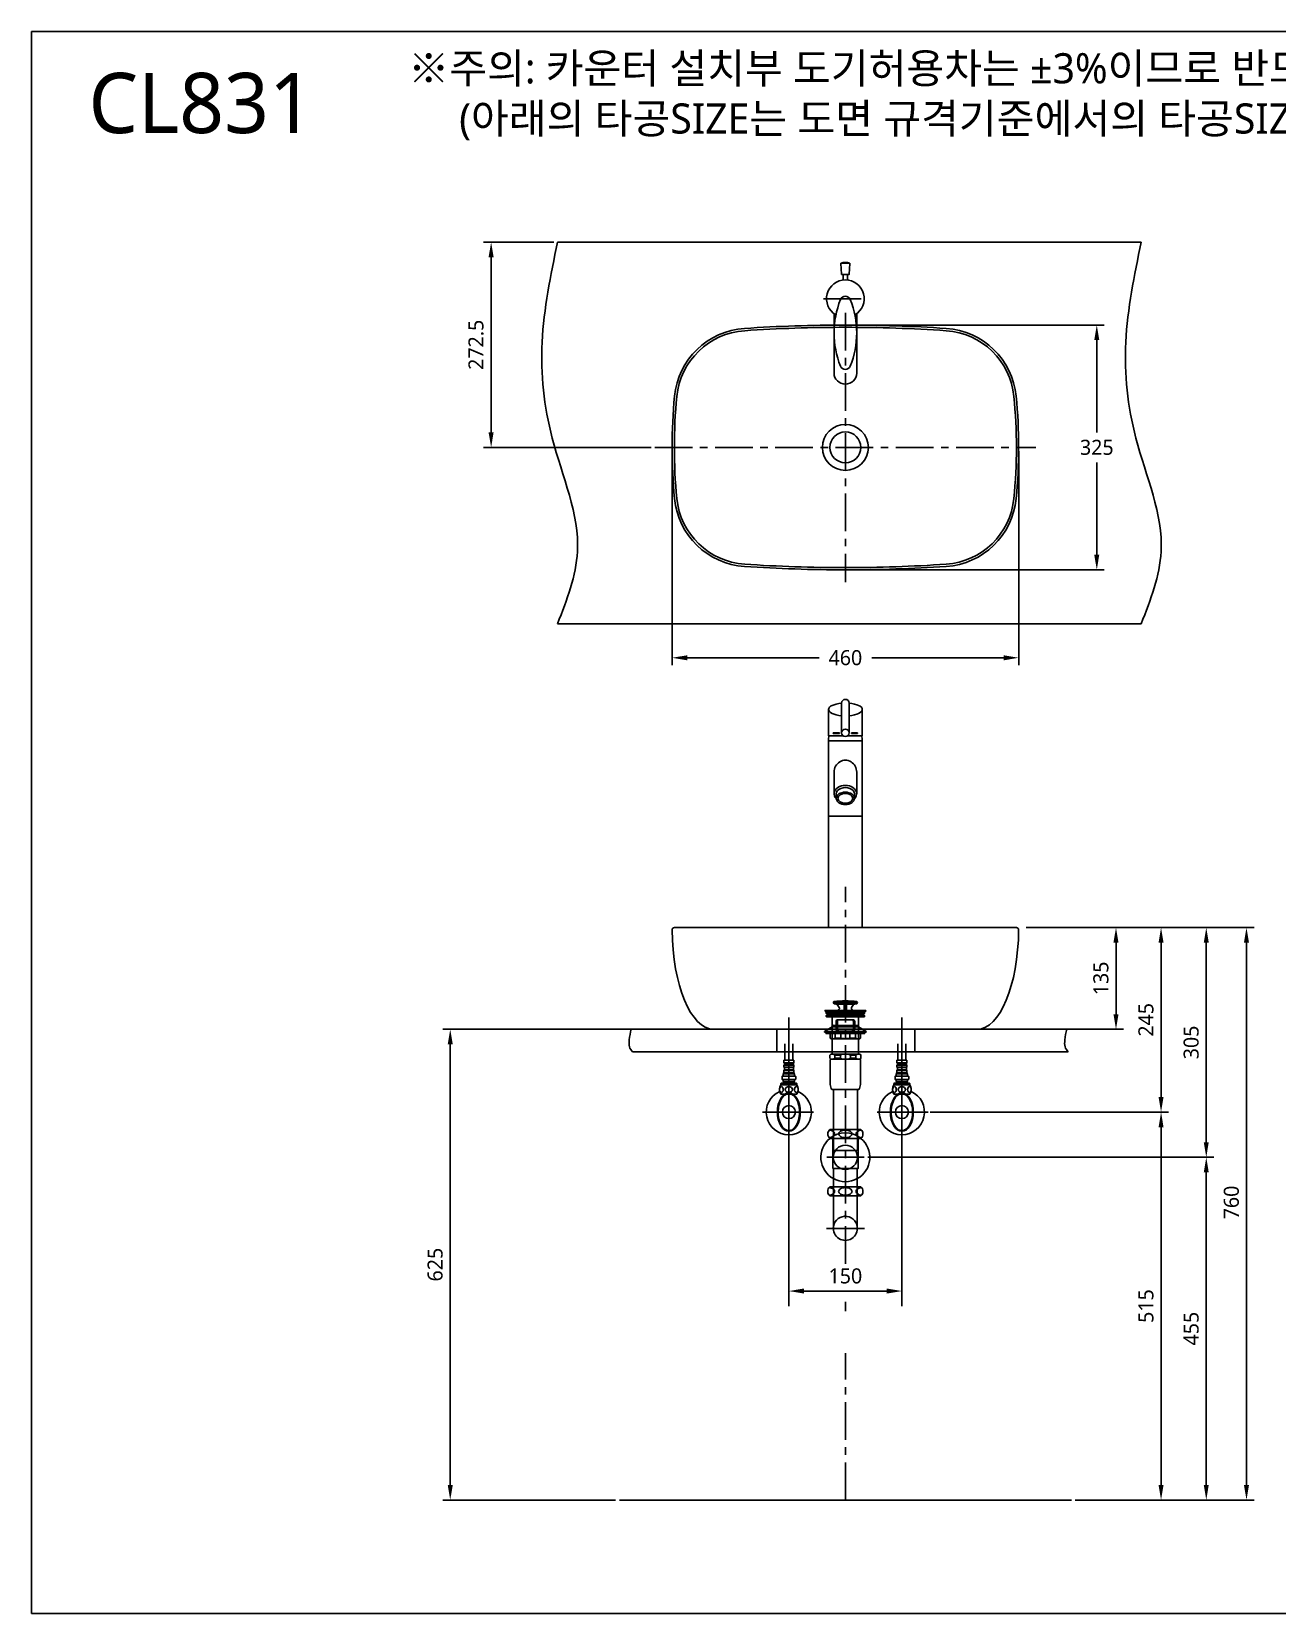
# Model space of a CAD drawing. Extents: x 0 to 3100, y 0 to 2100.
# Drawn here: x 0 to 1653, y 0 to 2100 of the extents above; entities that cross this region are included whole.
import ezdxf

# ---------------------------------------------------------------- set-up
doc = ezdxf.new("R2010")
doc.units = 0
doc.header["$LTSCALE"] = 20
doc.header["$MEASUREMENT"] = 0
doc.linetypes.add('CENTER', pattern=[2, 1.25, -0.25, 0.25, -0.25])
doc.layers.get('0').update_dxf_attribs({"linetype": 'CONTINUOUS'})
doc.layers.get('DEFPOINTS').update_dxf_attribs({"linetype": 'CONTINUOUS'})
for name, color, linetype in [('1', 1, 'CONTINUOUS'), ('3', 3, 'CONTINUOUS'), ('4', 4, 'CONTINUOUS'), ('5', 5, 'CONTINUOUS'), ('6', 6, 'CONTINUOUS'), ('7', 7, 'CONTINUOUS'), ('CENTER', 2, 'CENTER'), ('D', 2, 'CONTINUOUS'), ('DWG', 7, 'CONTINUOUS')]:
    doc.layers.add(name, color=color, linetype=linetype)
doc.styles.add('GHS', font='romans', dxfattribs={"bigfont": 'ghs'})
doc.styles.get("Standard").update_dxf_attribs({"font": 'NanumGothic.ttf'})
doc.dimstyles.get("Standard").update_dxf_attribs({"dimtxt": 2.5, "dimasz": 2, "dimexe": 2, "dimexo": 1, "dimgap": 1.5, "dimtad": 1, "dimdec": 0, "dimlfac": 10, "dimrnd": 0.5, "dimzin": 0, "dimdsep": 46, "dimtxsty": 'Standard', "dimcen": 0, "dimclrt": 2, "dimadec": 0, "dimazin": 0, "dimtfac": 1, "dimtdec": 0, "dimtmove": 0, "dimatfit": 3, "dimfxl": 1, "dimtolj": 1, "dimtzin": 0, "dimarcsym": 0})
doc.dimstyles.new('Standard$0', dxfattribs={"dimtxt": 0.18, "dimasz": 0.18, "dimexe": 0.18, "dimexo": 0.0625, "dimgap": 0.09, "dimtad": 0, "dimtih": 1, "dimtoh": 1, "dimdec": 4, "dimzin": 0, "dimdsep": 46, "dimtxsty": 'Standard', "dimcen": 0.09, "dimadec": 0, "dimazin": 0, "dimtfac": 1, "dimtdec": 4, "dimtofl": 0, "dimtmove": 0, "dimatfit": 3, "dimfxl": 1, "dimtolj": 1, "dimtzin": 0, "dimarcsym": 0})

# ---------------------------------------------------------------- blocks, each defined once
blk = doc.blocks.new('*D18')
at = {"color": 3, "lineweight": -2, "transparency": 16777216}
for p, q in [((1109.8, 605.5), (1569.1, 605.5)), ((1559.1, 585.5), (1559.1, 170.5)), ((1385.1, 150.5), (1569.1, 150.5))]:
    blk.add_line(p, q, dxfattribs=at)
at = {"color": 3, "transparency": 16777216}
for points in [[(1555.8, 585.5), (1562.4, 585.5), (1559.1, 605.5)], [(1555.8, 170.5), (1562.4, 170.5), (1559.1, 150.5)]]:
    blk.add_solid(points, dxfattribs=at)
at = {"layer": 'DEFPOINTS', "color": 0, "transparency": 16777216}
for p in [(1104.8, 605.5), (1380.1, 150.5), (1559.1, 150.5)]:
    blk.add_point(p, dxfattribs=at)
at = {"color": 2, "transparency": 16777216, "insert": (1539.1, 378), "char_height": 20, "attachment_point": 5, "rotation": 90}
blk.add_mtext('\\A1;455', dxfattribs=at)
blk = doc.blocks.new('*D19')
at = {"color": 3, "lineweight": -2, "transparency": 16777216}
for p, q in [((1320.1, 910.5), (1509.1, 910.5)), ((1499.1, 685.5), (1499.1, 890.5)), ((1192.7, 665.5), (1509.1, 665.5))]:
    blk.add_line(p, q, dxfattribs=at)
at = {"color": 3, "transparency": 16777216}
for points in [[(1495.8, 890.5), (1502.4, 890.5), (1499.1, 910.5)], [(1495.8, 685.5), (1502.4, 685.5), (1499.1, 665.5)]]:
    blk.add_solid(points, dxfattribs=at)
at = {"layer": 'DEFPOINTS', "color": 0, "transparency": 16777216}
for p in [(1315.1, 910.5), (1499.1, 910.5), (1187.7, 665.5)]:
    blk.add_point(p, dxfattribs=at)
at = {"color": 2, "transparency": 16777216, "insert": (1479.1, 788), "char_height": 20, "attachment_point": 5, "rotation": 90}
blk.add_mtext('\\A1;245', dxfattribs=at)
blk = doc.blocks.new('*D20')
at = {"color": 3, "lineweight": -2, "transparency": 16777216}
for p, q in [((1005.1, 630.8), (1005.1, 407.9)), ((1155.1, 630.8), (1155.1, 407.9)), ((1025.1, 427.9), (1135.1, 427.9))]:
    blk.add_line(p, q, dxfattribs=at)
at = {"color": 3, "transparency": 16777216}
for points in [[(1025.1, 431.3), (1025.1, 424.6), (1005.1, 427.9)], [(1135.1, 431.3), (1135.1, 424.6), (1155.1, 427.9)]]:
    blk.add_solid(points, dxfattribs=at)
at = {"layer": 'DEFPOINTS', "color": 0, "transparency": 16777216}
for p in [(1005.1, 630.8), (1155.1, 630.8), (1155.1, 427.9)]:
    blk.add_point(p, dxfattribs=at)
at = {"color": 2, "transparency": 16777216, "insert": (1080.1, 447.9), "char_height": 20, "attachment_point": 5}
blk.add_mtext('\\A1;150', dxfattribs=at)
blk = doc.blocks.new('*D41')
at = {"layer": '1', "color": 3, "lineweight": -2, "transparency": 16777216}
for p, q in [((1320.1, 910.5), (1569.1, 910.5)), ((1559.1, 625.5), (1559.1, 890.5)), ((1554.1, 605.5), (1549.1, 605.5))]:
    blk.add_line(p, q, dxfattribs=at)
at = {"layer": '1', "color": 3, "transparency": 16777216}
for points in [[(1555.8, 890.5), (1562.4, 890.5), (1559.1, 910.5)], [(1555.8, 625.5), (1562.4, 625.5), (1559.1, 605.5)]]:
    blk.add_solid(points, dxfattribs=at)
at = {"layer": 'DEFPOINTS', "color": 0, "transparency": 16777216}
for p in [(1315.1, 910.5), (1559.1, 910.5), (1559.1, 605.5)]:
    blk.add_point(p, dxfattribs=at)
at = {"layer": '1', "color": 2, "transparency": 16777216, "insert": (1539.1, 758), "char_height": 20, "attachment_point": 5, "rotation": 90}
blk.add_mtext('\\A1;305', dxfattribs=at)
blk = doc.blocks.new('*D43')
at = {"color": 3, "lineweight": -2, "transparency": 16777216}
for p, q in [((1320.1, 910.5), (1449.3, 910.5)), ((1439.3, 795.5), (1439.3, 890.5)), ((1291, 775.5), (1449.3, 775.5))]:
    blk.add_line(p, q, dxfattribs=at)
at = {"color": 3, "transparency": 16777216}
for points in [[(1435.9, 890.5), (1442.6, 890.5), (1439.3, 910.5)], [(1435.9, 795.5), (1442.6, 795.5), (1439.3, 775.5)]]:
    blk.add_solid(points, dxfattribs=at)
at = {"layer": 'DEFPOINTS', "color": 0, "transparency": 16777216}
for p in [(1315.1, 910.5), (1439.3, 910.5), (1286, 775.5)]:
    blk.add_point(p, dxfattribs=at)
at = {"color": 2, "transparency": 16777216, "insert": (1419.3, 843), "char_height": 20, "attachment_point": 5, "rotation": 90}
blk.add_mtext('\\A1;135', dxfattribs=at)
blk = doc.blocks.new('*D44')
at = {"layer": '3', "color": 3, "lineweight": -2, "transparency": 16777216}
for p, q in [((972.1, 775.5), (545.6, 775.5)), ((555.6, 755.5), (555.6, 170.5)), ((775.1, 150.5), (545.6, 150.5))]:
    blk.add_line(p, q, dxfattribs=at)
at = {"layer": '3', "color": 3, "transparency": 16777216}
for points in [[(552.3, 755.5), (559, 755.5), (555.6, 775.5)], [(552.3, 170.5), (559, 170.5), (555.6, 150.5)]]:
    blk.add_solid(points, dxfattribs=at)
at = {"layer": 'DEFPOINTS', "color": 0, "transparency": 16777216}
for p in [(977.1, 775.5), (555.6, 150.5), (780.1, 150.5)]:
    blk.add_point(p, dxfattribs=at)
at = {"layer": '3', "color": 2, "transparency": 16777216, "insert": (535.6, 463), "char_height": 20, "attachment_point": 5, "rotation": 90}
blk.add_mtext('\\A1;625', dxfattribs=at)
blk = doc.blocks.new('*D50')
at = {"layer": '3', "color": 3, "lineweight": -2, "transparency": 16777216}
for p, q in [((1320.1, 910.5), (1622.5, 910.5)), ((1612.5, 890.5), (1612.5, 170.5)), ((1385.1, 150.5), (1622.5, 150.5))]:
    blk.add_line(p, q, dxfattribs=at)
at = {"layer": '3', "color": 3, "transparency": 16777216}
for points in [[(1609.1, 890.5), (1615.8, 890.5), (1612.5, 910.5)], [(1609.1, 170.5), (1615.8, 170.5), (1612.5, 150.5)]]:
    blk.add_solid(points, dxfattribs=at)
at = {"layer": 'DEFPOINTS', "color": 0, "transparency": 16777216}
for p in [(1315.1, 910.5), (1380.1, 150.5), (1612.5, 150.5)]:
    blk.add_point(p, dxfattribs=at)
at = {"layer": '3', "color": 2, "transparency": 16777216, "insert": (1592.5, 545.5), "char_height": 20, "attachment_point": 5, "rotation": 90}
blk.add_mtext('\\A1;760', dxfattribs=at)
blk = doc.blocks.new('A$C7F5A4C09')
at = {"layer": '3'}
for p, q in [((12.5, 194.6), (11.3, 196.7)), ((11.4, 196.5), (27.5, 196.5)), ((27.5, 194.6), (12.5, 194.6)), ((15, 194.4), (25.7, 193.7)), ((19.2, 189.7), (16.5, 193.6)), ((27.5, 194.6), (25.7, 193.7)), ((25.7, 193.7), (25.7, 186)), ((27, 194.3), (26.5, 187.9)), ((43.6, 196.5), (27.5, 196.5)), ((27.5, 194.6), (42.5, 194.6)), ((27.5, 194.6), (29.2, 193.7)), ((28, 194.3), (28.4, 187.9)), ((40, 194.4), (29.2, 193.7)), ((29.2, 193.7), (29.2, 186)), ((35.8, 189.7), (38.5, 193.6)), ((42.5, 194.6), (43.7, 196.7)), ((0.5, 185.6), (0.5, 185)), ((0.5, 185), (27.5, 185)), ((0.5, 185), (2.6, 183.5)), ((10.2, 186), (0.9, 186)), ((2.2, 183.3), (2.2, 182)), ((2.2, 179), (2.2, 177.7)), ((8.5, 183.5), (2.4, 183.5)), ((27.5, 177.5), (2.4, 177.5)), ((27.5, 181.5), (2.7, 181.5)), ((27.5, 179.5), (2.7, 179.5)), ((8.5, 183.5), (27.5, 183.5)), ((10, 146.9), (10, 177.5)), ((27.5, 186), (10.2, 186)), ((15.1, 161), (15.1, 171)), ((16.9, 161), (16.9, 171)), ((17.1, 186), (18.6, 186.8)), ((27.5, 173.5), (17.6, 173.5)), ((26.8, 186), (26.5, 188)), ((26.5, 188), (27.5, 188)), ((28.4, 188), (27.5, 188)), ((27.5, 186), (44.8, 186)), ((54.5, 185), (27.5, 185)), ((46.5, 183.5), (27.5, 183.5)), ((27.5, 181.5), (52.3, 181.5)), ((27.5, 179.5), (52.3, 179.5)), ((27.5, 177.5), (52.6, 177.5)), ((27.5, 173.5), (37.4, 173.5)), ((28.2, 186), (28.4, 188)), ((37.9, 186), (36.4, 186.8)), ((38.1, 161), (38.1, 171)), ((39.9, 161), (39.9, 171)), ((44.8, 186), (54.1, 186)), ((45, 146.9), (45, 177.5)), ((46.5, 183.5), (52.6, 183.5)), ((54.5, 185), (52.4, 183.5)), ((52.8, 183.3), (52.8, 182)), ((52.8, 179), (52.8, 177.7)), ((54.5, 185.6), (54.5, 185)), ((10, 163.9), (0, 157.9)), ((0, 157.9), (27.5, 157.9)), ((0, 156.9), (0, 157.9)), ((10, 156.9), (0, 156.9)), ((1.8, 156.9), (1.8, 155.6)), ((2.3, 155.1), (7.3, 155.1)), ((5, 160.9), (50, 160.9)), ((7.3, 155.1), (27.5, 155.1)), ((7.3, 155.1), (7.3, 149)), ((8.3, 148.4), (7.3, 149)), ((8.3, 148.4), (9.7, 148.4)), ((9.7, 148.4), (27.5, 148.4)), ((10.7, 166), (10, 167.2)), ((10, 166), (27.5, 166)), ((10, 163.9), (27.5, 163.9)), ((45, 156.9), (10, 156.9)), ((10, 128), (10, 148.4)), ((10.7, 163.9), (10.7, 166)), ((14.1, 149), (14.1, 155.1)), ((14.1, 149), (21.5, 149)), ((27.5, 158.5), (17.6, 158.5)), ((21.5, 149), (21.5, 155.1)), ((45, 166), (27.5, 166)), ((45, 163.9), (27.5, 163.9)), ((27.5, 158.5), (37.4, 158.5)), ((55, 157.9), (27.5, 157.9)), ((47.7, 155.1), (27.5, 155.1)), ((45.3, 148.4), (27.5, 148.4)), ((33.5, 149), (33.5, 155.1)), ((40.9, 149), (33.5, 149)), ((40.9, 149), (40.9, 155.1)), ((44.3, 166), (45, 167.2)), ((44.3, 163.9), (44.3, 166)), ((45, 163.9), (55, 157.9)), ((45, 156.9), (55, 156.9)), ((45, 128), (45, 148.4)), ((46.7, 148.4), (45.3, 148.4)), ((46.7, 148.4), (47.7, 149)), ((47.7, 155.1), (47.7, 149)), ((52.7, 155.1), (47.7, 155.1)), ((53.2, 156.9), (53.2, 155.6)), ((55, 156.9), (55, 157.9)), ((6.8, 122.4), (6.8, 126.6)), ((10.1, 128), (27.3, 128)), ((13.5, 126.6), (13.5, 122.4)), ((13.5, 126.6), (20.9, 126.6)), ((20.9, 126.6), (20.9, 122.4)), ((44.9, 128), (27.7, 128)), ((34.1, 126.6), (34.1, 122.4)), ((41.5, 126.6), (34.1, 126.6)), ((41.5, 126.6), (41.5, 122.4)), ((48.2, 122.4), (48.2, 126.6)), ((7.5, 87.4), (7.5, 120)), ((27.5, 121), (8.5, 121)), ((13.5, 122.4), (20.9, 122.4)), ((44.9, 121), (27.5, 121)), ((41.5, 122.4), (34.1, 122.4)), ((44.3, 121), (44.9, 121)), ((44.9, 121), (45.3, 121)), ((46.5, 121), (45, 121)), ((47.5, 114.6), (47.5, 120)), ((47.5, 87.4), (47.5, 120)), ((9.5, 81), (27.5, 81)), ((11.6, 81), (11.6, 0)), ((45.5, 81), (27.5, 81)), ((43.4, 0), (43.4, 81)), ((11.6, 0), (43.4, 0))]:
    blk.add_line(p, q, dxfattribs=at)
for centre, radius, start, end in [((12.3, 196.5), 1.1, 97.3204, 169.4262), ((27.5, 78.6), 120, 90, 97.3204), ((14.9, 192.4), 2, 35.2023, 86.2618), ((17.6, 188.6), 2, 300, 35.2023), ((27.5, 78.6), 120, 82.6796, 90), ((37.4, 188.6), 2, 144.7977, 240), ((40.1, 192.4), 2, 93.7382, 144.7977), ((42.6, 196.5), 1.1, 10.5738, 82.6796), ((0.9, 185.6), 0.4, 90, 180), ((2.4, 183.3), 0.2, 90, 180), ((2.7, 182), 0.5, 180, 270), ((2.7, 179), 0.5, 90, 180), ((2.4, 177.7), 0.2, 180, 270), ((6, 180.5), 1, 270, 90), ((17.6, 171), 2.5, 90, 180), ((19.4, 171), 2.5, 90, 180), ((35.6, 171), 2.5, 0, 90), ((37.4, 171), 2.5, 0, 90), ((49, 180.5), 1, 90, 270), ((52.3, 182), 0.5, 270, 0), ((52.3, 179), 0.5, 0, 90), ((52.6, 183.3), 0.2, 0, 90), ((52.6, 177.7), 0.2, 270, 0), ((54.1, 185.6), 0.4, 0, 90), ((2.3, 155.6), 0.5, 180, 270), ((10.7, 158.6), 10.2, 250.5679, 289.4321), ((17.6, 161), 2.5, 180, 270), ((19.4, 161), 2.5, 180, 270), ((27.3, 177.9), 29.5, 258.5956, 270.3737), ((27.7, 177.9), 29.5, 269.6263, 281.4044), ((35.6, 161), 2.5, 270, 0), ((37.4, 161), 2.5, 270, 0), ((44.3, 158.6), 10.2, 250.5679, 289.4321), ((52.7, 155.6), 0.5, 270, 0), ((10.1, 123.3), 4.7, 43.9409, 136.0591), ((27, 114.4), 13.6, 89.0643, 116.6472), ((28, 114.4), 13.6, 63.3528, 90.9357), ((44.9, 123.3), 4.7, 43.9409, 136.0591), ((10.1, 125.7), 4.7, 223.9409, 316.0591), ((8.5, 120), 1, 90, 180), ((27, 134.6), 13.6, 243.3528, 270.9357), ((28, 134.6), 13.6, 269.0643, 296.6472), ((44.9, 125.7), 4.7, 223.9409, 316.0591), ((46.5, 120), 1, 0, 90), ((20.5, 87.9), 13, 182.42, 212.3), ((34.5, 87.9), 13, 327.7, 357.58)]:
    blk.add_arc(centre, radius, start, end, dxfattribs=at)
blk = doc.blocks.new('*D66')
at = {"color": 3, "lineweight": -2, "transparency": 16777216}
for p, q in [((1192.7, 665.5), (1509.1, 665.5)), ((1499.1, 645.5), (1499.1, 170.5)), ((1385.1, 150.5), (1509.1, 150.5))]:
    blk.add_line(p, q, dxfattribs=at)
at = {"color": 3, "transparency": 16777216}
for points in [[(1495.8, 645.5), (1502.4, 645.5), (1499.1, 665.5)], [(1495.8, 170.5), (1502.4, 170.5), (1499.1, 150.5)]]:
    blk.add_solid(points, dxfattribs=at)
at = {"layer": 'DEFPOINTS', "color": 0, "transparency": 16777216}
for p in [(1187.7, 665.5), (1380.1, 150.5), (1499.1, 150.5)]:
    blk.add_point(p, dxfattribs=at)
at = {"color": 2, "transparency": 16777216, "insert": (1479.1, 408), "char_height": 20, "attachment_point": 5, "rotation": 90}
blk.add_mtext('\\A1;515', dxfattribs=at)
blk = doc.blocks.new('*D78')
at = {"layer": '3', "color": 3, "lineweight": -2, "transparency": 16777216}
for p, q in [((693, 1820.5), (599.9, 1820.5)), ((609.9, 1800.5), (609.9, 1568)), ((822.1, 1548), (599.9, 1548))]:
    blk.add_line(p, q, dxfattribs=at)
at = {"layer": '3', "color": 3, "transparency": 16777216}
for points in [[(606.5, 1800.5), (613.2, 1800.5), (609.9, 1820.5)], [(606.5, 1568), (613.2, 1568), (609.9, 1548)]]:
    blk.add_solid(points, dxfattribs=at)
at = {"layer": 'DEFPOINTS', "color": 0, "transparency": 16777216}
for p in [(698, 1820.5), (609.9, 1548), (827.1, 1548)]:
    blk.add_point(p, dxfattribs=at)
at = {"layer": '3', "color": 2, "transparency": 16777216, "insert": (589.9, 1684.2), "char_height": 20, "attachment_point": 5, "rotation": 90}
blk.add_mtext('\\A1;272.5', dxfattribs=at)
blk = doc.blocks.new('*D79')
at = {"color": 3, "lineweight": -2, "transparency": 16777216}
for p, q in [((1085.1, 1710.5), (1423.8, 1710.5)), ((1413.8, 1690.5), (1413.8, 1568)), ((1413.8, 1405.5), (1413.8, 1528)), ((1085.1, 1385.5), (1423.8, 1385.5))]:
    blk.add_line(p, q, dxfattribs=at)
at = {"color": 3, "transparency": 16777216}
for points in [[(1410.4, 1690.5), (1417.1, 1690.5), (1413.8, 1710.5)], [(1410.4, 1405.5), (1417.1, 1405.5), (1413.8, 1385.5)]]:
    blk.add_solid(points, dxfattribs=at)
at = {"layer": 'DEFPOINTS', "color": 0, "transparency": 16777216}
for p in [(1080.1, 1710.5), (1080.1, 1385.5), (1413.8, 1385.5)]:
    blk.add_point(p, dxfattribs=at)
at = {"color": 0, "transparency": 16777216, "insert": (1413.8, 1548), "char_height": 20, "attachment_point": 5}
blk.add_mtext('\\A1;325', dxfattribs=at)
blk = doc.blocks.new('*D80')
at = {"color": 3, "lineweight": -2, "transparency": 16777216}
for p, q in [((850.1, 1543), (850.1, 1258.7)), ((1310.1, 1543), (1310.1, 1258.7)), ((870.1, 1268.7), (1045.1, 1268.7)), ((1290.1, 1268.7), (1115.1, 1268.7))]:
    blk.add_line(p, q, dxfattribs=at)
at = {"color": 3, "transparency": 16777216}
for points in [[(870.1, 1272), (870.1, 1265.3), (850.1, 1268.7)], [(1290.1, 1272), (1290.1, 1265.3), (1310.1, 1268.7)]]:
    blk.add_solid(points, dxfattribs=at)
at = {"layer": 'DEFPOINTS', "color": 0, "transparency": 16777216}
for p in [(850.1, 1548), (1310.1, 1548), (1310.1, 1268.7)]:
    blk.add_point(p, dxfattribs=at)
at = {"color": 0, "transparency": 16777216, "insert": (1080.1, 1268.7), "char_height": 20, "attachment_point": 5}
blk.add_mtext('\\A1;460', dxfattribs=at)

msp = doc.modelspace()

# ---------------------------------------------------------------- linework, layer by layer
for p, q in [((853.08719, 910.50261), (1307.05977, 910.50261)), ((905.07348, 775.50261), (1255.07348, 775.50261))]:
    msp.add_line(p, q)
for radius in [30.5, 20.5]:
    msp.add_circle((1080.07348, 1547.9554), radius)
for centre, radius, start, end in [((952.90671, 1606.19499), 100, 93.8376684, 174.4297579), ((1080.07348, -289.5446), 2000, 90, 93.8376684), ((1080.07348, -289.5446), 2000, 86.1623316, 90), ((1207.24025, 1606.19499), 100, 5.5702421, 86.1623316), ((1550.07348, 1547.9554), 700, 174.4297579, 180), ((610.07348, 1547.9554), 700, 0, 5.5702421), ((1550.07348, 1547.9554), 700, 180, 185.5702421), ((610.07348, 1547.9554), 700, 354.4297579, 0), ((952.90671, 1489.7158), 100, 185.5702421, 266.1623316), ((1207.24025, 1489.7158), 100, 273.8376684, 354.4297579), ((1080.07348, 3385.4554), 2000, 266.1623316, 270), ((1080.07348, 3385.4554), 2000, 270, 273.8376684), ((853.08719, 907.50261), 3, 90, 180.52358453), ((1307.05977, 907.50261), 3, 359.47641547, 90)]:
    msp.add_arc(centre, radius, start, end)
at = {"color": 2}
for centre, radius, start, end in [((952.90671, 1606.19499), 97, 93.8376684, 174.4297579), ((1080.07348, -289.5446), 1997, 90, 93.8376684), ((1080.07348, -289.5446), 1997, 86.1623316, 90), ((1207.24025, 1606.19499), 97, 5.5702421, 86.1623316), ((1550.07348, 1547.9554), 697, 174.4297579, 180), ((610.07348, 1547.9554), 697, 0, 5.5702421), ((1550.07348, 1547.9554), 697, 180, 185.5702421), ((610.07348, 1547.9554), 697, 354.4297579, 0), ((952.90671, 1489.7158), 97, 185.5702421, 266.1623316), ((1207.24025, 1489.7158), 97, 273.8376684, 354.4297579), ((1080.07348, 3385.4554), 1997, 266.1623316, 270), ((1080.07348, 3385.4554), 1997, 270, 273.8376684)]:
    msp.add_arc(centre, radius, start, end, dxfattribs=at)
msp.add_ellipse((905.07348, 910.50261), major_axis=(0, 135), ratio=0.4074074074, start_param=1.593223499, end_param=3.1415926536)
at = {"extrusion": (0, 0, -1)}
msp.add_ellipse((1255.07348, 910.50261), major_axis=(0, 135), ratio=0.4074074074, start_param=1.593223499, end_param=3.1415926536, dxfattribs=at)
at = {"layer": '1'}
for p, q in [((989.07348, 745.50261), (989.07348, 775.50261)), ((1172.44966, 745.50261), (1172.44966, 775.50261)), ((780.07348, 150.50261), (1380.07348, 150.50261))]:
    msp.add_line(p, q, dxfattribs=at)
for points in [[(698.02156, 1820.4554), (677.56301, 1687.72695), (690.9715, 1560.39736), (724.49272, 1409.61232), (698.02156, 1313.9554)], [(1472.76224, 1820.4554), (1452.3037, 1687.72695), (1465.71218, 1560.39736), (1499.2334, 1409.61232), (1472.76224, 1313.9554)]]:
    msp.add_spline(points, degree=3, dxfattribs=at)
for points in [[(795.93276, 775.50261), (794.37577, 770.69255), (793.38623, 762.93881), (792.28748, 751.51331), (796.06581, 747.84228), (797.39808, 745.50261)], [(1374.16969, 775.50261), (1372.6127, 770.69255), (1371.62316, 762.93881), (1370.52441, 751.51331), (1374.30274, 747.84228), (1375.63502, 745.50261)]]:
    msp.add_open_spline(points, degree=3, knots=[0.795697532, 0.795697532, 0.795697532, 0.795697532, 2.2002718372, 3.1617295052, 4.1110891985, 4.1110891985, 4.1110891985, 4.1110891985], dxfattribs=at)
at = {"layer": '3'}
msp.add_line((1095.94848, 610.49414), (1095.24848, 610.49414), dxfattribs=at)
at = {"layer": '4'}
for p, q in [((1063.82339, 642.53718), (1059.53189, 642.53718)), ((1059.92339, 630.53718), (1059.53189, 630.53718)), ((1059.92339, 630.53718), (1080.07339, 630.53718)), ((1063.27339, 630.53718), (1063.27339, 590.75706)), ((1080.07339, 642.53718), (1063.82339, 642.53718)), ((1080.07339, 642.53718), (1096.32339, 642.53718)), ((1100.22339, 630.53718), (1080.07339, 630.53718)), ((1096.32339, 642.53718), (1100.61489, 642.53718)), ((1096.87339, 630.53718), (1096.87339, 590.75706)), ((1100.22339, 630.53718), (1100.61489, 630.53718)), ((1104.84843, 605.49841), (1055.29835, 605.49841)), ((1063.27339, 590.75706), (1080.07339, 590.75706)), ((1064.19839, 565.93298), (1064.19839, 589.11218)), ((1096.87339, 590.75706), (1080.07339, 590.75706)), ((1095.94839, 565.93298), (1095.94839, 589.11218)), ((1064.19839, 566.23718), (1059.45394, 566.23718)), ((1059.45394, 554.23718), (1064.19839, 554.23718)), ((1079.99544, 566.23718), (1064.19839, 566.23718)), ((1064.19839, 565.93298), (1064.19839, 511.03718)), ((1064.19839, 554.23718), (1079.99544, 554.23718)), ((1079.99544, 566.23718), (1080.07339, 566.23718)), ((1080.15134, 566.23718), (1080.07339, 566.23718)), ((1080.15134, 566.23718), (1095.94839, 566.23718)), ((1095.94839, 554.23718), (1080.15134, 554.23718)), ((1095.94839, 566.23718), (1100.69284, 566.23718)), ((1095.94839, 565.93298), (1095.94839, 511.03718)), ((1095.94839, 554.23718), (1100.69284, 554.23718)), ((1105.24686, 511.03718), (1054.89992, 511.03718))]:
    msp.add_line(p, q, dxfattribs=at)
for points in [[(1065.87856, 636.53718, 0.1552173896), (1065.28807, 638.3935, 0.1067472438), (1063.22636, 640.28418, 0.0730430096), (1060.4565, 641.4022, 0.0285110883), (1058.72774, 641.71821, 0.05952259)], [(1058.72774, 631.35615, 0.0285110883), (1060.4565, 631.67216, 0.0730430096), (1063.22636, 632.79018, 0.1067472438), (1065.28807, 634.68085, 0.1552173896), (1065.87856, 636.53718, 0.1552173896)], [(1071.79309, 638.27611, 0.3272904533), (1071.79309, 634.79824, 0.1063733853), (1073.81589, 633.00164, 0.0712191074), (1076.51584, 631.94792, 0.0575374245), (1080.07339, 631.53718, 0.0575374245)], [(1080.07339, 641.53718, 0.0575374245), (1076.51584, 641.12643, 0.0712191074), (1073.81589, 640.07271, 0.1063733648), (1071.79309, 638.27611, 0.159482965)], [(1080.07339, 641.53718, -0.0575374245), (1083.63093, 641.12643, -0.0712191074), (1086.33088, 640.07271, -0.1063733648), (1088.35369, 638.27611, -0.159482965)], [(1088.35369, 638.27611, -0.3272904533), (1088.35369, 634.79824, -0.1063733853), (1086.33088, 633.00164, -0.0712191074), (1083.63093, 631.94792, -0.0575374245), (1080.07339, 631.53718, -0.0575374245)], [(1094.26822, 636.53718, -0.1552173896), (1094.85871, 638.3935, -0.1067472438), (1096.92042, 640.28418, -0.0730430096), (1099.69028, 641.4022, -0.0285110883), (1101.41903, 641.71821, -0.05952259)], [(1101.41903, 631.35615, -0.0285110883), (1099.69028, 631.67216, -0.0730430096), (1096.92042, 632.79018, -0.1067472438), (1094.85871, 634.68085, -0.1552173896), (1094.26822, 636.53718, -0.1552173896)], [(1064.19839, 563.22264, 0.0490560615), (1063.14841, 563.98418, 0.0730430096), (1060.37855, 565.1022, 0.0285110883), (1058.64979, 565.41821)], [(1058.64979, 555.05615, 0.0285110883), (1060.37855, 555.37216, 0.0730430096), (1063.14841, 556.49018, 0.0490560615), (1064.19839, 557.25171, 0.0490560615)], [(1065.80061, 560.23718, 0.1552173896), (1065.21012, 562.0935, 0.0544112033), (1064.25697, 563.17006, 0.0544112033)], [(1064.25874, 557.3059, 0.0543209027), (1065.21012, 558.38085, 0.1552173896), (1065.80061, 560.23718)], [(1071.71514, 561.97611, 0.3272904533), (1071.71514, 558.49824, 0.1063733853), (1073.73794, 556.70164, 0.0712191074), (1076.4379, 555.64792, 0.0575374245), (1079.99544, 555.23718, 0.0575374245)], [(1080.07339, 565.23698, 0.0587898964), (1076.4379, 564.82643, 0.0712191074), (1073.73794, 563.77271, 0.1063733648), (1071.71514, 561.97611, 0.159482965)], [(1080.07339, 565.23698, -0.0587898964), (1083.70888, 564.82643, -0.0712191074), (1086.40883, 563.77271, -0.1063733648), (1088.43163, 561.97611, -0.159482965)], [(1088.43164, 561.97611, -0.3272904533), (1088.43163, 558.49824, -0.1063733853), (1086.40883, 556.70164, -0.0712191074), (1083.70888, 555.64792, -0.0575374245), (1080.15134, 555.23718, -0.0575374245)], [(1094.34617, 560.23718, -0.1552173896), (1094.93666, 562.0935, -0.0549498642), (1095.90035, 563.17962, -0.0549498642)], [(1095.89231, 557.30203, -0.0545390364), (1094.93666, 558.38085, -0.1552173896), (1094.34617, 560.23718)], [(1095.94839, 563.22264, -0.0490560615), (1096.99836, 563.98418, -0.0730430096), (1099.76823, 565.1022, -0.0285110883), (1101.49698, 565.41821)], [(1101.49698, 555.05615, -0.0285110883), (1099.76823, 555.37216, -0.0730430096), (1096.99836, 556.49018, -0.0490560615), (1095.94839, 557.25171, -0.0490560615)]]:
    msp.add_lwpolyline(points, format="xyb", dxfattribs=at)
msp.add_circle((1080.07339, 605.53718), 16, dxfattribs=at)
for centre, radius, start, end in [((1080.07339, 605.53718), 32.5, 129.44707923, 240.76048697), ((1064.82339, 636.53718), 8, 131.40962211, 228.59037789), ((1080.07339, 605.53718), 32.5, 50.55292077, 129.44707923), ((1080.07339, 605.53718), 32.5, 299.23951303, 50.55292077), ((1095.32339, 636.53718), 8, 311.40962211, 48.59037789), ((1063.27339, 589.11218), 0.925, 0, 58.70258778), ((1096.87339, 589.11218), 0.925, 121.29741222, 180), ((1095.87339, 590.75706), 1, 301.29741222, 0), ((1080.07339, 605.53718), 32.5, 240.76048697, 299.23951303), ((1064.74544, 560.23718), 8, 131.40962211, 228.59037789), ((1095.40134, 560.23718), 8, 311.40962211, 48.59037789), ((1080.07339, 511.16218), 16, 7.1666434, 180), ((1080.07339, 511.16218), 16, 172.8333566, 7.1666434)]:
    msp.add_arc(centre, radius, start, end, dxfattribs=at)
at = {"layer": '5'}
for p, q in [((698.02156, 1820.4554), (1472.76224, 1820.4554)), ((698.02156, 1313.9554), (1472.76224, 1313.9554)), ((795.93276, 775.50261), (1374.16969, 775.50261)), ((797.39808, 745.50261), (1375.63502, 745.50261))]:
    msp.add_line(p, q, dxfattribs=at)
at = {"layer": '5', "color": 212}
msp.add_lwpolyline([(0, 2100), (3100, 2100), (3100, 0), (0, 0)], close=True, dxfattribs=at)
at = {"layer": '6'}
for p, q in [((1005.07348, 790.89974), (1005.07348, 630.83988)), ((1155.07348, 790.89974), (1155.07348, 630.83988)), ((999.82348, 756.30106), (999.82348, 734.59841)), ((1010.32348, 756.30106), (1010.32348, 734.59841)), ((1149.82348, 756.30106), (1149.82348, 734.59841)), ((1160.32348, 756.30106), (1160.32348, 734.59841)), ((1012.67348, 716.09841), (997.47348, 716.09841)), ((997.47348, 716.09841), (997.47348, 713.34841)), ((998.07348, 716.09841), (998.07348, 717.29841)), ((1000.82348, 717.59841), (998.37348, 717.59841)), ((998.57348, 734.59841), (1005.07348, 734.59841)), ((998.57348, 730.76998), (998.57348, 734.59841)), ((998.57348, 730.76998), (1005.07348, 730.76998)), ((998.57348, 730.76998), (999.07348, 730.26998)), ((998.57348, 727.92684), (999.07348, 728.42684)), ((998.57348, 727.92684), (1005.07348, 727.92684)), ((998.57348, 725.26998), (998.57348, 727.92684)), ((998.57348, 725.26998), (1005.07348, 725.26998)), ((998.57348, 725.26998), (999.07348, 724.76998)), ((999.07348, 721.59841), (998.57348, 721.09841)), ((1005.07348, 721.09841), (998.57348, 721.09841)), ((998.57348, 718.09841), (998.57348, 721.09841)), ((998.57348, 718.09841), (1005.07348, 718.09841)), ((999.07348, 730.26998), (1005.07348, 730.26998)), ((999.07348, 728.42684), (999.07348, 730.26998)), ((999.07348, 728.42684), (1005.07348, 728.42684)), ((999.07348, 724.76998), (999.07348, 721.59841)), ((999.07348, 724.76998), (1005.07348, 724.76998)), ((999.07348, 721.59841), (1005.07348, 721.59841)), ((1011.77348, 717.59841), (999.07348, 717.59841)), ((1000.82348, 717.59841), (1000.82348, 718.09841)), ((1011.57348, 734.59841), (1005.07348, 734.59841)), ((1011.57348, 730.76998), (1005.07348, 730.76998)), ((1011.07348, 730.26998), (1005.07348, 730.26998)), ((1011.07348, 728.42684), (1005.07348, 728.42684)), ((1011.57348, 727.92684), (1005.07348, 727.92684)), ((1011.57348, 725.26998), (1005.07348, 725.26998)), ((1011.07348, 724.76998), (1005.07348, 724.76998)), ((1011.07348, 721.59841), (1005.07348, 721.59841)), ((1005.07348, 721.09841), (1011.57348, 721.09841)), ((1011.57348, 718.09841), (1005.07348, 718.09841)), ((1009.32348, 717.59841), (1009.32348, 718.09841)), ((1011.57348, 730.76998), (1011.07348, 730.26998)), ((1011.07348, 728.42684), (1011.07348, 730.26998)), ((1011.57348, 727.92684), (1011.07348, 728.42684)), ((1011.57348, 725.26998), (1011.07348, 724.76998)), ((1011.07348, 724.76998), (1011.07348, 721.59841)), ((1011.07348, 721.59841), (1011.57348, 721.09841)), ((1011.57348, 730.76998), (1011.57348, 734.59841)), ((1011.57348, 725.26998), (1011.57348, 727.92684)), ((1011.57348, 718.09841), (1011.57348, 721.09841)), ((1012.07348, 716.09841), (1012.07348, 717.29841)), ((1012.07348, 716.09841), (1012.07348, 717.29841)), ((1012.67348, 716.09841), (1012.67348, 713.34841)), ((1147.47348, 716.09841), (1162.67348, 716.09841)), ((1147.47348, 716.09841), (1147.47348, 713.34841)), ((1148.07348, 716.09841), (1148.07348, 717.29841)), ((1148.07348, 716.09841), (1148.07348, 717.29841)), ((1148.37348, 717.59841), (1161.07348, 717.59841)), ((1148.57348, 734.59841), (1155.07348, 734.59841)), ((1148.57348, 730.76998), (1148.57348, 734.59841)), ((1148.57348, 730.76998), (1155.07348, 730.76998)), ((1148.57348, 730.76998), (1149.07348, 730.26998)), ((1148.57348, 727.92684), (1149.07348, 728.42684)), ((1148.57348, 727.92684), (1155.07348, 727.92684)), ((1148.57348, 725.26998), (1148.57348, 727.92684)), ((1148.57348, 725.26998), (1155.07348, 725.26998)), ((1148.57348, 725.26998), (1149.07348, 724.76998)), ((1149.07348, 721.59841), (1148.57348, 721.09841)), ((1155.07348, 721.09841), (1148.57348, 721.09841)), ((1148.57348, 718.09841), (1148.57348, 721.09841)), ((1148.57348, 718.09841), (1155.07348, 718.09841)), ((1149.07348, 730.26998), (1155.07348, 730.26998)), ((1149.07348, 728.42684), (1149.07348, 730.26998)), ((1149.07348, 728.42684), (1155.07348, 728.42684)), ((1149.07348, 724.76998), (1155.07348, 724.76998)), ((1149.07348, 724.76998), (1149.07348, 721.59841)), ((1149.07348, 721.59841), (1155.07348, 721.59841)), ((1150.82348, 717.59841), (1150.82348, 718.09841)), ((1161.57348, 734.59841), (1155.07348, 734.59841)), ((1161.57348, 730.76998), (1155.07348, 730.76998)), ((1161.07348, 730.26998), (1155.07348, 730.26998)), ((1161.07348, 728.42684), (1155.07348, 728.42684)), ((1161.57348, 727.92684), (1155.07348, 727.92684)), ((1161.57348, 725.26998), (1155.07348, 725.26998)), ((1161.07348, 724.76998), (1155.07348, 724.76998)), ((1161.07348, 721.59841), (1155.07348, 721.59841)), ((1155.07348, 721.09841), (1161.57348, 721.09841)), ((1161.57348, 718.09841), (1155.07348, 718.09841)), ((1159.32348, 717.59841), (1159.32348, 718.09841)), ((1159.32348, 717.59841), (1161.77348, 717.59841)), ((1161.57348, 730.76998), (1161.07348, 730.26998)), ((1161.07348, 728.42684), (1161.07348, 730.26998)), ((1161.57348, 727.92684), (1161.07348, 728.42684)), ((1161.57348, 725.26998), (1161.07348, 724.76998)), ((1161.07348, 724.76998), (1161.07348, 721.59841)), ((1161.07348, 721.59841), (1161.57348, 721.09841)), ((1161.57348, 730.76998), (1161.57348, 734.59841)), ((1161.57348, 725.26998), (1161.57348, 727.92684)), ((1161.57348, 718.09841), (1161.57348, 721.09841)), ((1162.07348, 716.09841), (1162.07348, 717.29841)), ((1162.67348, 716.09841), (1162.67348, 713.34841)), ((995.07348, 704.09841), (994.57348, 703.59841)), ((994.57348, 703.59841), (1005.07348, 703.59841)), ((994.57348, 703.59841), (994.57348, 701.49841)), ((994.57348, 701.49841), (1015.57348, 701.49841)), ((1015.07348, 704.09841), (995.07348, 704.09841)), ((995.97348, 709.34841), (995.97348, 712.84841)), ((1013.67348, 713.34841), (996.47348, 713.34841)), ((1013.67348, 708.84841), (996.47348, 708.84841)), ((997.47348, 706.09841), (997.47348, 708.84841)), ((1012.67348, 706.09841), (997.47348, 706.09841)), ((998.07348, 706.09841), (998.07348, 704.59841)), ((1005.07348, 704.09841), (999.62348, 704.09841)), ((1015.57348, 703.59841), (1005.07348, 703.59841)), ((1008.57348, 703.59841), (1015.57348, 703.59841)), ((1012.07348, 706.09841), (1012.07348, 704.59841)), ((1012.07348, 706.09841), (1012.07348, 704.59841)), ((1012.67348, 706.09841), (1012.67348, 708.84841)), ((1014.17348, 709.34841), (1014.17348, 712.84841)), ((1015.07348, 704.09841), (1015.57348, 703.59841)), ((1015.57348, 703.59841), (1015.57348, 701.49841)), ((1145.07348, 704.09841), (1144.57348, 703.59841)), ((1144.57348, 703.59841), (1155.07348, 703.59841)), ((1144.57348, 703.59841), (1144.57348, 701.49841)), ((1151.57348, 703.59841), (1144.57348, 703.59841)), ((1165.57348, 701.49841), (1144.57348, 701.49841)), ((1145.07348, 704.09841), (1165.07348, 704.09841)), ((1145.97348, 709.34841), (1145.97348, 712.84841)), ((1146.47348, 713.34841), (1163.67348, 713.34841)), ((1146.47348, 708.84841), (1163.67348, 708.84841)), ((1147.47348, 706.09841), (1147.47348, 708.84841)), ((1147.47348, 706.09841), (1162.67348, 706.09841)), ((1148.07348, 706.09841), (1148.07348, 704.59841)), ((1148.07348, 706.09841), (1148.07348, 704.59841)), ((1155.07348, 704.09841), (1160.52348, 704.09841)), ((1165.57348, 703.59841), (1155.07348, 703.59841)), ((1162.07348, 706.09841), (1162.07348, 704.59841)), ((1162.67348, 706.09841), (1162.67348, 708.84841)), ((1164.17348, 709.34841), (1164.17348, 712.84841)), ((1165.07348, 704.09841), (1165.57348, 703.59841)), ((1165.57348, 703.59841), (1165.57348, 701.49841)), ((1005.07348, 689.49841), (994.57348, 689.49841)), ((1005.07348, 689.49841), (995.11419, 689.49841)), ((1005.07348, 689.49841), (1015.57348, 689.49841)), ((1155.07348, 689.49841), (1144.57348, 689.49841)), ((1155.07348, 689.49841), (1165.03277, 689.49841)), ((1155.07348, 689.49841), (1165.57348, 689.49841)), ((1037.70005, 665.49841), (970.10435, 665.49841)), ((1122.44691, 665.49841), (1190.04261, 665.49841))]:
    msp.add_line(p, q, dxfattribs=at)
for centre in [(1005.07348, 665.49841), (1155.07348, 665.49841)]:
    msp.add_circle(centre, 8.61509, dxfattribs=at)
for centre, radius, start, end in [((998.37348, 717.29841), 0.3, 90, 180), ((1011.77348, 717.29841), 0.3, 0, 90), ((1148.37348, 717.29841), 0.3, 90, 180), ((1161.77348, 717.29841), 0.3, 0, 90), ((1002.57348, 695.49841), 10, 143.13010235, 216.86989765), ((996.47348, 712.84841), 0.5, 90, 180), ((996.47348, 709.34841), 0.5, 180, 270), ((997.57348, 704.59841), 0.5, 270, 360), ((1011.57348, 704.59841), 0.5, 270, 360), ((1012.57348, 704.59841), 0.5, 180, 270), ((1013.67348, 712.84841), 0.5, 0, 90), ((1013.67348, 709.34841), 0.5, 270, 0), ((1007.57348, 695.49841), 10, 323.13010235, 36.86989765), ((1152.57348, 695.49841), 10, 143.13010235, 216.86989765), ((1146.47348, 712.84841), 0.5, 90, 180), ((1146.47348, 709.34841), 0.5, 180, 270), ((1147.57348, 704.59841), 0.5, 270, 360), ((1148.57348, 704.59841), 0.5, 180, 270), ((1162.57348, 704.59841), 0.5, 180, 270), ((1163.67348, 712.84841), 0.5, 0, 90), ((1163.67348, 709.34841), 0.5, 270, 0), ((1157.57348, 695.49841), 10, 323.13010235, 36.86989765), ((1005.07348, 665.49841), 30, 113.91725115, 66.08274885), ((1155.07348, 665.49841), 30, 113.91725115, 66.08274885)]:
    msp.add_arc(centre, radius, start, end, dxfattribs=at)
for centre, major_axis, ratio in [((995.11419, 695.49841), (0, 4), 0.612372458), ((1145.11419, 695.49841), (0, 4), 0.612372458), ((1005.07348, 665.49841), (0, 25.5), 0.5965287665)]:
    msp.add_ellipse(centre, major_axis=major_axis, ratio=ratio, dxfattribs=at)
for centre in [(1005.07348, 695.49841), (1155.07348, 695.49841)]:
    msp.add_ellipse(centre, major_axis=(4.89898, 0), ratio=0.8164966106, start_param=1.5707962113, end_param=4.7123887139, dxfattribs=at)
at = {"layer": '6', "extrusion": (0, 0, -1)}
for centre in [(1005.07348, 695.49841), (1155.07348, 695.49841)]:
    msp.add_ellipse(centre, major_axis=(-4.89898, 0), ratio=0.8164966106, start_param=1.5707962113, end_param=4.7123887139, dxfattribs=at)
for centre, major_axis, ratio in [((1015.03277, 695.49841), (0, 4), 0.612372458), ((1165.03277, 695.49841), (0, 4), 0.612372458), ((1155.07348, 665.49841), (0, 25.5), 0.5965287665)]:
    msp.add_ellipse(centre, major_axis=major_axis, ratio=ratio, dxfattribs=at)
at = {"layer": '6'}
for points in [[(1005.07348, 689.99841), (1002.99309, 689.99841), (1000.89334, 689.1893), (996.99711, 685.94425), (995.22489, 683.50412), (992.49904, 677.47541), (991.54737, 673.896), (990.69697, 666.38086), (990.79829, 662.45113), (992.03019, 655.09371), (993.16068, 651.67217), (996.17311, 646.08296), (998.05098, 643.92573), (1002.05612, 641.28339), (1004.16164, 640.78181), (1008.31714, 641.38361), (1010.39889, 642.50646), (1014.1501, 646.33846), (1015.79883, 649.04257), (1018.21322, 655.46394), (1018.97799, 659.17319), (1019.43966, 666.78762), (1019.13652, 670.68689), (1017.53368, 677.8293), (1016.23412, 681.06602), (1012.96323, 686.1728), (1010.9995, 688.03156), (1007.68179, 689.68373), (1006.37628, 689.99841), (1005.07348, 689.99841)], [(1155.07348, 689.99841), (1157.15387, 689.99841), (1159.25362, 689.1893), (1163.14985, 685.94425), (1164.92207, 683.50412), (1167.64792, 677.47541), (1168.59959, 673.896), (1169.44999, 666.38086), (1169.34867, 662.45113), (1168.11677, 655.09371), (1166.98628, 651.67217), (1163.97386, 646.08296), (1162.09598, 643.92573), (1158.09084, 641.28339), (1155.98532, 640.78181), (1151.82982, 641.38361), (1149.74807, 642.50646), (1145.99686, 646.33846), (1144.34813, 649.04257), (1141.93375, 655.46394), (1141.16897, 659.17319), (1140.7073, 666.78762), (1141.01044, 670.68689), (1142.61328, 677.8293), (1143.91284, 681.06602), (1147.18373, 686.1728), (1149.14746, 688.03156), (1152.46517, 689.68373), (1153.77069, 689.99841), (1155.07348, 689.99841)]]:
    msp.add_open_spline(points, degree=3, knots=[0, 0, 0, 0, 0.4611097388, 0.4611097388, 0.9222194776, 0.9222194776, 1.3833292164, 1.3833292164, 1.8444389553, 1.8444389553, 2.3055486941, 2.3055486941, 2.7666584329, 2.7666584329, 3.2277681717, 3.2277681717, 3.6888779105, 3.6888779105, 4.1499876493, 4.1499876493, 4.6110973881, 4.6110973881, 5.072207127, 5.072207127, 5.5333168658, 5.5333168658, 5.9944266046, 5.9944266046, 6.2831853072, 6.2831853072, 6.2831853072, 6.2831853072], dxfattribs=at)
at = {"layer": '7'}
for p, q in [((1074.84798, 1778.09708), (1074.08554, 1792.2424)), ((1085.91457, 1792.62399), (1074.2324, 1792.62399)), ((1085.29898, 1778.09708), (1086.06142, 1792.2424)), ((1084.79971, 1777.62399), (1075.34726, 1777.62399)), ((1077.07348, 1777.62399), (1077.07348, 1770.27474)), ((1083.07348, 1777.62399), (1083.07348, 1770.27474)), ((1065.07348, 1646.56973), (1065.07348, 1725.4554)), ((1095.07348, 1646.56973), (1095.07348, 1725.4554))]:
    msp.add_line(p, q, dxfattribs=at)
for centre, radius, start, end in [((1074.58482, 1792.26931), 0.5, 107.70179308, 183.08528771), ((1080.07348, 1775.07291), 18.55108, 72.29820692, 107.70179308), ((1085.56215, 1792.26931), 0.5, 356.91471229, 72.29820692), ((1080.07348, 1745.4554), 25, 300.23918905, 239.76081095), ((1075.34726, 1778.12399), 0.5, 183.08528771, 270), ((1084.79971, 1778.12399), 0.5, 270, 356.91471229), ((1183.92037, 1700.046), 118.84688, 158.19812066, 201.80187934), ((1080.07348, 1741.58574), 7, 90, 158.19812066), ((1080.07348, 1741.58574), 7, 21.80187934, 90), ((976.2266, 1700.046), 118.84688, 338.19812066, 21.80187934), ((1080.07348, 1658.50626), 7, 201.80187934, 270), ((1080.07348, 1658.50626), 7, 270, 338.19812066)]:
    msp.add_arc(centre, radius, start, end, dxfattribs=at)
at = {"layer": '7', "extrusion": (0, 0, -1)}
msp.add_ellipse((1080.07348, 1646.57378), major_axis=(15, 0), ratio=0.9665102118, start_param=1.5707963268, end_param=3.1413133393, dxfattribs=at)
at = {"layer": '7'}
msp.add_ellipse((1080.07348, 1646.57378), major_axis=(-15, 0), ratio=0.9665102118, start_param=1.5707963268, end_param=3.1413133393, dxfattribs=at)
at = {"layer": 'CENTER', "color": 2, "linetype": 'CENTER', "ltscale": 2}
for p, q in [((1050.86954, 1745.4554), (1110.47289, 1745.4554)), ((1080.07348, 1726.7054), (1080.07348, 1369.2054)), ((827.07348, 1547.9554), (1333.07348, 1547.9554)), ((1080.07348, 464.25239), (1080.07348, 964.45546)), ((1080.07348, 401.11588), (1080.07348, 413.52375)), ((1080.07348, 150.50261), (1080.07348, 345.30601))]:
    msp.add_line(p, q, dxfattribs=at)
at = {"layer": 'D', "color": 7}
msp.add_line((1057.57348, 1165.24583), (1057.57348, 1200.09965), dxfattribs=at)
at = {"layer": 'DWG'}
for p, q in [((1075.07348, 1208.50261), (1075.07348, 1169.13561)), ((1085.07348, 1208.50261), (1085.07348, 1169.13561)), ((1102.57348, 1165.24583), (1102.57348, 1200.09965)), ((1077.08783, 1165.24583), (1057.57348, 1165.24583)), ((1057.57348, 1158.24583), (1080.07348, 1158.24583)), ((1057.57348, 1158.24583), (1057.57348, 910.50261)), ((1072.07348, 1169.24583), (1064.07348, 1169.24583)), ((1064.07348, 1169.24583), (1064.07348, 1168.24583)), ((1072.07348, 1168.24583), (1064.07348, 1168.24583)), ((1072.07348, 1169.24583), (1072.07348, 1168.24583)), ((1080.07348, 1158.24583), (1102.57348, 1158.24583)), ((1102.57348, 1165.24583), (1083.05913, 1165.24583)), ((1088.07348, 1169.24583), (1096.07348, 1169.24583)), ((1088.07348, 1169.24583), (1088.07348, 1168.24583)), ((1088.07348, 1168.24583), (1096.07348, 1168.24583)), ((1096.07348, 1169.24583), (1096.07348, 1168.24583)), ((1102.57348, 1158.24583), (1102.57348, 910.50261)), ((1065.07348, 1116.74583), (1065.07348, 1088.22537)), ((1095.07348, 1116.74583), (1095.07348, 1088.22537)), ((1068.07348, 1088.22537), (1068.07348, 1082.07843)), ((1092.07348, 1088.22537), (1092.07348, 1082.07843)), ((1057.57348, 1058.24583), (1102.57348, 1058.24583))]:
    msp.add_line(p, q, dxfattribs=at)
for centre, radius, start, end in [((1080.07348, 1208.50261), 5, 0, 180), ((1079.57245, 1158.03323), 22, 160.86194479, 179.446306), ((1080.57451, 1158.03323), 22, 0.553694, 19.13805521)]:
    msp.add_arc(centre, radius, start, end, dxfattribs=at)
for centre, major_axis, ratio, start_param, end_param in [((1080.07348, 1200.09965), (-22.5, 0), 0.3782319615, 4.9364820727, 7.6298885417), ((1080.07348, 1200.09965), (-22.5, 0), 0.3782319615, 8.0780747263, 10.7714811953), ((1080.07348, 1116.74583), (0, 15.96267), 0.9396926208, 4.7123889804, 7.853981634), ((1080.07348, 1088.22537), (-15, 0), 0.7306506538, 2.4960966921, 6.9286812687), ((1080.07348, 1088.22537), (-12, 0), 0.67984013, 3.1415926536, 6.2831853072)]:
    msp.add_ellipse(centre, major_axis=major_axis, ratio=ratio, start_param=start_param, end_param=end_param, dxfattribs=at)
for centre, major_axis, ratio in [((1080.07348, 1169.13561), (5, 0), 0.9698463104), ((1080.07348, 1082.07843), (-12, 0), 0.67984013), ((1080.07348, 1082.07843), (-10, 0), 0.6462369755)]:
    msp.add_ellipse(centre, major_axis=major_axis, ratio=ratio, dxfattribs=at)

# ---------------------------------------------------------------- block references
at = {"layer": '3'}
msp.add_blockref('A$C7F5A4C09', (1052.57348, 614.59702), dxfattribs=at)

# ---------------------------------------------------------------- texts
at = {"insert": (75.39195, 2045.27793), "char_height": 80, "width": 460, "attachment_point": 1, "style": 'GHS'}
msp.add_mtext('{\\fNanumGothic|b0|i0|c0|p50;CL831}', dxfattribs=at)
at = {"layer": '3', "insert": (499.80304, 2071.3667), "char_height": 40, "attachment_point": 1, "style": 'GHS'}
msp.add_mtext_dynamic_manual_height_columns('{\\fNanumGothic|b0|i0|c129|p50;※주의: 카운터 설치부 도기허용차는 ±3%이므로 반드시 실측 확인 후 시공하십시오.\\P     (아래의 타공SIZE는 도면 규격기준에서의 타공SIZE입니다.)}', width=2433.9208279, gutter_width=10.804, heights=[0], dxfattribs=at)

# ---------------------------------------------------------------- dimensions: what is measured, and where the dimension line sits
at = {"color": 2}
dim = msp.add_linear_dim(base=(1413.75023, 1385.4554), p1=(1080.07348, 1710.4554), p2=(1080.07348, 1385.4554), angle=90, dimstyle='Standard$0', override={"dimtxt": 20, "dimasz": 20, "dimexe": 10, "dimexo": 5, "dimgap": 10, "dimzin": 8, "dimclrd": 3, "dimclre": 3}, dxfattribs=at)
dim.commit()
dim.dimension.update_dxf_attribs({"geometry": '*D79', "text_midpoint": (1413.75023, 1547.9554)})
dim = msp.add_linear_dim(base=(1310.07348, 1268.66892), p1=(850.07348, 1547.9554), p2=(1310.07348, 1547.9554), dimstyle='Standard$0', override={"dimtxt": 20, "dimasz": 20, "dimexe": 10, "dimexo": 5, "dimgap": 10, "dimzin": 8, "dimclrd": 3, "dimclre": 3}, dxfattribs=at)
dim.commit()
dim.dimension.update_dxf_attribs({"geometry": '*D80', "text_midpoint": (1080.07348, 1268.66892)})
for base, p1, p2, picture, middle in [((1499.09949, 910.50261), (1187.70005, 665.49841), (1315.07348, 910.50261), '*D19', (1479.09949, 788.00051)), ((1499.09949, 150.50261), (1187.70005, 665.49841), (1380.07348, 150.50261), '*D66', (1479.09949, 408.00051)), ((1559.09949, 150.50261), (1104.84843, 605.49841), (1380.07348, 150.50261), '*D18', (1539.09949, 378.00051))]:
    dim = msp.add_linear_dim(base=base, p1=p1, p2=p2, angle=90, dimstyle='Standard', override={"dimtxt": 20, "dimasz": 20, "dimexe": 10, "dimexo": 5, "dimgap": 10, "dimdec": 4, "dimlfac": 1, "dimzin": 8, "dimclrd": 3, "dimclre": 3, "dimtdec": 4})
    dim.commit()
    dim.dimension.update_dxf_attribs({"geometry": picture, "text_midpoint": middle})
at = {"color": 7}
dim = msp.add_linear_dim(base=(1439.28293, 910.50261), p1=(1286.005, 775.50261), p2=(1315.07348, 910.50261), angle=90, dimstyle='Standard', override={"dimtxt": 20, "dimasz": 20, "dimexe": 10, "dimexo": 5, "dimgap": 10, "dimdec": 4, "dimlfac": 1, "dimzin": 8, "dimclrd": 3, "dimclre": 3, "dimtdec": 4}, dxfattribs=at)
dim.commit()
dim.dimension.update_dxf_attribs({"geometry": '*D43', "text_midpoint": (1419.28293, 843.00261)})
dim = msp.add_linear_dim(base=(1155.07348, 427.91793), p1=(1005.07348, 630.83988), p2=(1155.07348, 630.83988), dimstyle='Standard', override={"dimtxt": 20, "dimasz": 20, "dimexe": 20, "dimexo": 0, "dimgap": 10, "dimdec": 4, "dimlfac": 1, "dimzin": 8, "dimclrd": 3, "dimclre": 3, "dimtdec": 4})
dim.commit()
dim.dimension.update_dxf_attribs({"geometry": '*D20', "text_midpoint": (1080.07348, 447.91793)})
at = {"layer": '1'}
dim = msp.add_linear_dim(base=(1559.09949, 910.50261), p1=(1559.09949, 605.49841), p2=(1315.07348, 910.50261), angle=90, dimstyle='Standard', override={"dimtxt": 20, "dimasz": 20, "dimexe": 10, "dimexo": 5, "dimgap": 10, "dimdec": 4, "dimlfac": 1, "dimzin": 8, "dimclrd": 3, "dimclre": 3, "dimtdec": 4}, dxfattribs=at)
dim.commit()
dim.dimension.update_dxf_attribs({"geometry": '*D41', "text_midpoint": (1539.09949, 758.00051)})
at = {"layer": '3'}
for base, p1, p2, picture, middle in [((609.85723, 1547.9554), (698.02156, 1820.4554), (827.07348, 1547.9554), '*D78', (589.85723, 1684.2054)), ((555.62935, 150.50261), (977.10772, 775.50261), (780.07348, 150.50261), '*D44', (535.62935, 463.00261))]:
    dim = msp.add_linear_dim(base=base, p1=p1, p2=p2, angle=90, dimstyle='Standard', override={"dimtxt": 20, "dimasz": 20, "dimexe": 10, "dimexo": 5, "dimgap": 10, "dimdec": 4, "dimlfac": 1, "dimzin": 8, "dimclrd": 3, "dimclre": 3, "dimtdec": 4}, dxfattribs=at)
    dim.commit()
    dim.dimension.update_dxf_attribs({"geometry": picture, "text_midpoint": middle})
dim = msp.add_linear_dim(base=(1612.46122, 150.50261), p1=(1315.07348, 910.50261), p2=(1380.07348, 150.50261), angle=90, dimstyle='Standard', override={"dimtxt": 20, "dimasz": 20, "dimexe": 10, "dimexo": 5, "dimgap": 10, "dimdec": 4, "dimlfac": 1, "dimzin": 8, "dimclrd": 3, "dimclre": 3, "dimtdec": 4}, dxfattribs=at)
dim.commit()
dim.dimension.update_dxf_attribs({"geometry": '*D50', "text_midpoint": (1612.46122, 545.50261), "dimtype": 160})

doc.saveas('drawing.dxf')
